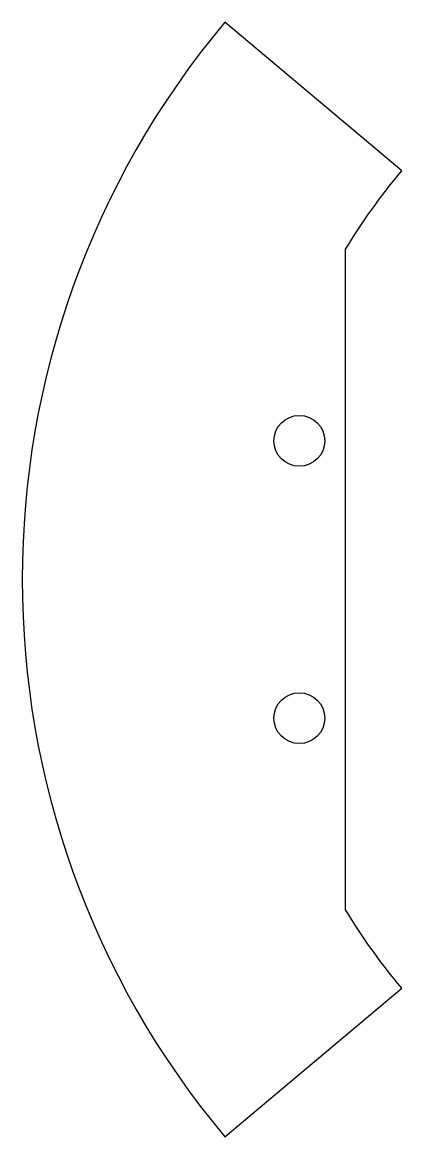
# Model space of a CAD drawing. Header units: millimetres. Extents: x -37.5 to -21.1, y -24.1 to 24.1.
import ezdxf

# ---------------------------------------------------------------- set-up
doc = ezdxf.new("R2010")
doc.units = ezdxf.units.MM

msp = doc.modelspace()

# ---------------------------------------------------------------- linework, layer by layer
msp.add_lwpolyline([(-23.5, -14.283), (-23.5, 14.283, -0.038021), (-21.066, 17.677), (-28.727, 24.105, 0.36397), (-28.727, -24.105), (-21.066, -17.677, -0.038021)], format="xyb", close=True)
for centre in [(-25.5, 6), (-25.5, -6)]:
    msp.add_circle(centre, 1.1)

doc.saveas('drawing.dxf')
